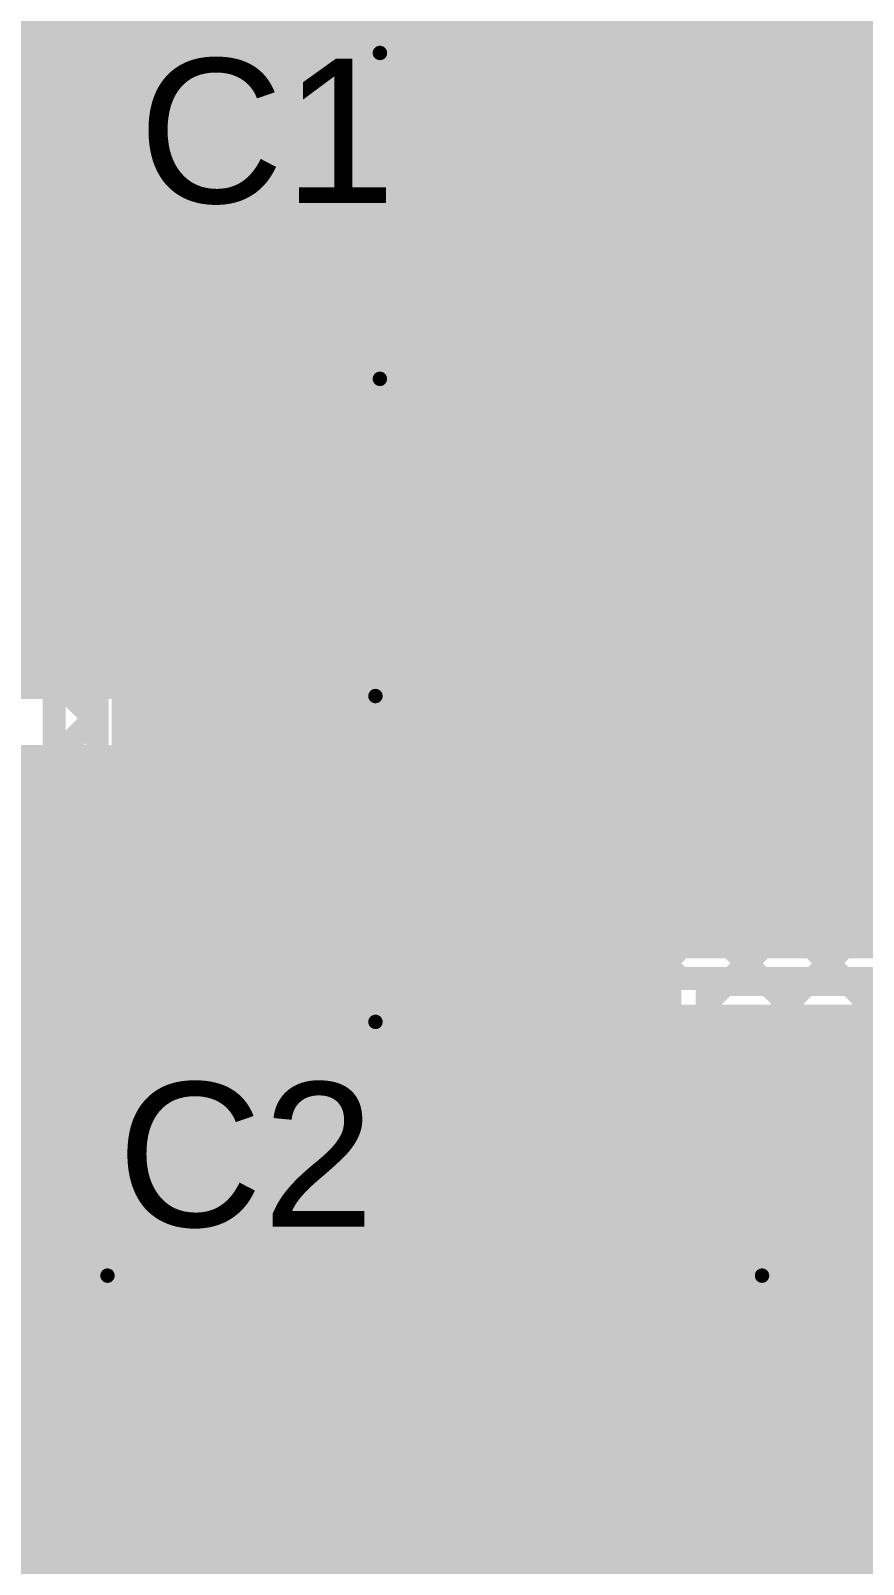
# Model space of a CAD drawing. Header units: millimetres. Extents: x -0.01 to 3.73, y -0.01 to 3.05.
# Drawn here: x 0.575 to 0.864, y 0.515 to 1.047 of the extents above; entities that cross this region are included whole.
import ezdxf

# ---------------------------------------------------------------- set-up
doc = ezdxf.new("R2010")
doc.units = ezdxf.units.MM
doc.header["$MEASUREMENT"] = 0
for name, color, linetype in [('BottomLayer', 5, 'Continuous'), ('BottomPaste', 16, 'Continuous'), ('BottomSolder', 6, 'Continuous'), ('TopLayer', 1, 'Continuous'), ('TopOverlay', 2, 'Continuous'), ('TopPaste', 8, 'Continuous'), ('TopSolder', 216, 'Continuous')]:
    doc.layers.add(name, color=color, linetype=linetype)
doc.styles.add('Arial', font='', dxfattribs={"height": 0.2})
doc.styles.get('Arial').set_extended_font_data('Arial')

# ---------------------------------------------------------------- blocks, each defined once
blk = doc.blocks.new('D2PAK_B_114')
at = {"layer": 'BottomLayer'}
blk.add_hatch(color=5, dxfattribs=at).paths.add_polyline_path([(0.21654, -0.40984), (-0.21654, -0.40984), (-0.21654, -0.02992), (0.21654, -0.02992)])
at = {"layer": 'BottomPaste'}
blk.add_hatch(color=16, dxfattribs=at).paths.add_polyline_path([(0.21654, -0.40984), (-0.21654, -0.40984), (-0.21654, -0.02992), (0.21654, -0.02992)])
at = {"layer": 'BottomSolder'}
blk.add_hatch(color=6, dxfattribs=at).paths.add_polyline_path([(0.22054, -0.41384), (-0.22054, -0.41384), (-0.22054, -0.02592), (0.22054, -0.02592)])
blk = doc.blocks.new('VT1H471MI135000CE0_200')
at = {"layer": 'TopLayer'}
blk.add_hatch(color=1, dxfattribs=at).paths.add_polyline_path([(0.08051, 0.03445), (0.32461, 0.03445), (0.32461, -0.03445), (0.08051, -0.03445)])
at = {"layer": 'TopPaste'}
blk.add_hatch(color=8, dxfattribs=at).paths.add_polyline_path([(0.08051, 0.03445), (0.32461, 0.03445), (0.32461, -0.03445), (0.08051, -0.03445)])
at = {"layer": 'TopSolder'}
blk.add_hatch(color=216, dxfattribs=at).paths.add_polyline_path([(0.07651, 0.03845), (0.32861, 0.03845), (0.32861, -0.03845), (0.07651, -0.03845)])
at = {"layer": 'TopOverlay'}
for points, const_width in [([(-0.13578, 0.27), (0.269, 0.27)], 0.005), ([(0.269, 0.27), (0.269, 0.043)], 0.005), ([(0.28422, 0.057), (0.34422, 0.057)], 0.01)]:
    blk.add_lwpolyline(points, dxfattribs=dict(at, const_width=const_width))
for points, const_width in [([(0.26775, 0.27, 1), (0.27025, 0.27, 1)], 0.0025), ([(0.26775, 0.27, 1), (0.27025, 0.27, 1)], 0.0025), ([(0.28172, 0.057, 1), (0.28672, 0.057, 1)], 0.005), ([(0.34172, 0.057, 1), (0.34672, 0.057, 1)], 0.005), ([(0.26775, 0.043, 1), (0.27025, 0.043, 1)], 0.0025)]:
    blk.add_lwpolyline(points, format="xyb", close=True, dxfattribs=dict(at, const_width=const_width))
blk = doc.blocks.new('UCD1H221MNL1GS_201')
at = {"layer": 'TopLayer'}
for points in [[(-0.23622, 0.04921), (-0.07874, 0.04921), (-0.07874, -0.04921), (-0.23622, -0.04921)], [(0.07874, 0.04921), (0.23622, 0.04921), (0.23622, -0.04921), (0.07874, -0.04921)]]:
    blk.add_hatch(color=1, dxfattribs=at).paths.add_polyline_path(points)
at = {"layer": 'TopPaste'}
for points in [[(-0.23622, 0.04921), (-0.07874, 0.04921), (-0.07874, -0.04921), (-0.23622, -0.04921)], [(0.07874, 0.04921), (0.23622, 0.04921), (0.23622, -0.04921), (0.07874, -0.04921)]]:
    blk.add_hatch(color=8, dxfattribs=at).paths.add_polyline_path(points)
at = {"layer": 'TopSolder'}
for points in [[(-0.24022, 0.05321), (-0.07474, 0.05321), (-0.07474, -0.05321), (-0.24022, -0.05321)], [(0.07474, 0.05321), (0.24022, 0.05321), (0.24022, -0.05321), (0.07474, -0.05321)]]:
    blk.add_hatch(color=216, dxfattribs=at).paths.add_polyline_path(points)
at = {"layer": 'TopOverlay', "const_width": 0.005}
for points in [[(-0.116, 0.169), (-0.16763, 0.11737)], [(0.16907, 0.169), (-0.116, 0.169)], [(0.16907, 0.169), (0.16907, 0.056)], [(-0.16763, 0.11737), (-0.16763, 0.055)], [(-0.193, 0.08349), (-0.193, 0.06369)], [(-0.18228, 0.07348), (-0.20408, 0.07348)], [(-0.16917, -0.053), (-0.16917, -0.11537)], [(0.16753, -0.054), (0.16753, -0.167)], [(-0.11754, -0.167), (-0.16917, -0.11537)], [(0.16753, -0.167), (-0.11754, -0.167)]]:
    blk.add_lwpolyline(points, dxfattribs=at)
at = {"layer": 'TopOverlay', "const_width": 0.0025}
for points in [[(-0.11725, 0.169, 1), (-0.11475, 0.169, 1)], [(-0.11725, 0.169, 1), (-0.11475, 0.169, 1)], [(0.16782, 0.169, 1), (0.17032, 0.169, 1)], [(0.16782, 0.169, 1), (0.17032, 0.169, 1)], [(-0.16888, 0.11737, 1), (-0.16638, 0.11737, 1)], [(-0.16888, 0.11737, 1), (-0.16638, 0.11737, 1)], [(-0.19425, 0.08349, 1), (-0.19175, 0.08349, 1)], [(-0.20533, 0.07348, 1), (-0.20283, 0.07348, 1)], [(-0.18353, 0.07348, 1), (-0.18103, 0.07348, 1)], [(-0.19425, 0.06369, 1), (-0.19175, 0.06369, 1)], [(-0.16888, 0.055, 1), (-0.16638, 0.055, 1)], [(0.16782, 0.056, 1), (0.17032, 0.056, 1)], [(-0.17042, -0.053, 1), (-0.16792, -0.053, 1)], [(0.16628, -0.054, 1), (0.16878, -0.054, 1)], [(-0.17042, -0.11537, 1), (-0.16792, -0.11537, 1)], [(-0.17042, -0.11537, 1), (-0.16792, -0.11537, 1)], [(-0.11879, -0.167, 1), (-0.11629, -0.167, 1)], [(-0.11879, -0.167, 1), (-0.11629, -0.167, 1)], [(0.16628, -0.167, 1), (0.16878, -0.167, 1)], [(0.16628, -0.167, 1), (0.16878, -0.167, 1)]]:
    blk.add_lwpolyline(points, format="xyb", close=True, dxfattribs=at)

msp = doc.modelspace()

# ---------------------------------------------------------------- hatches: boundary and pattern name
at = {"layer": 'BottomLayer'}
msp.add_hatch(color=5, dxfattribs=at).paths.add_polyline_path([(0.55, 0.517), (1.142, 0.517), (1.142, 0.709), (0.55, 0.709)])
at = {"layer": 'TopLayer'}
for points in [[(0.846, 1.14), (0.646, 1.14), (0.646, 0.815), (0.846, 0.815)], [(1.8, 1.079), (0.83176, 1.079), (0.83176, 1.011), (1.8, 1.011)], [(0.793, 0.815), (0.793, 1.055), (0.401, 1.055), (0.401, 0.815)], [(0.295, 0.585), (0.801, 0.585), (0.801, 0.799), (0.295, 0.799)], [(0.295, 0.725), (0.986, 0.725), (0.986, 0.799), (0.295, 0.799)], [(0.4, 0.434), (1.369, 0.434), (1.369, 0.557), (0.4, 0.557)]]:
    msp.add_hatch(color=1, dxfattribs=at).paths.add_polyline_path(points)

# ---------------------------------------------------------------- linework, layer by layer
at = {"layer": 'BottomLayer'}
for points, const_width in [([(0.5835, 0.718), (0.5835, 1.28529)], 0.008), ([(0.59846, 0.77616), (0.59846, 1.17408)], 0.008), ([(0.5835, 1.0489), (0.59846, 1.06387)], 0.008), ([(0.5835, 1.04832), (0.59846, 1.03336)], 0.008), ([(0.5835, 1.02062), (0.59846, 1.03558)], 0.008), ([(0.5835, 1.02004), (0.59846, 1.00507)], 0.008), ([(0.5835, 0.99233), (0.59846, 1.0073)], 0.008), ([(0.5835, 0.99175), (0.59846, 0.97679)], 0.008), ([(0.824, 0.97512), (0.85057, 0.97512)], 0.025), ([(0.5835, 0.96405), (0.59846, 0.97901)], 0.008), ([(0.5835, 0.96347), (0.59846, 0.9485)], 0.008), ([(0.5835, 0.93576), (0.59846, 0.95073)], 0.008), ([(0.5835, 0.93518), (0.59846, 0.92022)], 0.008), ([(0.5835, 0.90748), (0.59846, 0.92244)], 0.008), ([(0.5835, 0.9069), (0.59846, 0.89193)], 0.008), ([(0.5835, 0.8792), (0.59846, 0.89416)], 0.008), ([(0.5835, 0.87861), (0.59846, 0.86365)], 0.008), ([(0.5835, 0.85091), (0.59846, 0.86588)], 0.008), ([(0.5835, 0.85033), (0.59846, 0.83537)], 0.008), ([(0.5835, 0.82263), (0.59846, 0.83759)], 0.008), ([(0.5835, 0.82205), (0.59846, 0.80708)], 0.008), ([(0.5835, 0.79434), (0.59846, 0.80931)], 0.008), ([(0.5835, 0.79376), (0.59846, 0.7788)], 0.008), ([(0.5835, 0.76606), (0.59846, 0.78102)], 0.008), ([(0.59846, 0.7788), (0.6011, 0.77616)], 0.008), ([(0.5835, 0.73777), (0.62188, 0.77616)], 0.008), ([(0.59201, 0.718), (0.65017, 0.77616)], 0.008), ([(0.59846, 0.77616), (1.04954, 0.77616)], 0.008), ([(0.6011, 0.77616), (0.65926, 0.718)], 0.008), ([(0.62029, 0.718), (0.67845, 0.77616)], 0.008), ([(0.62939, 0.77616), (0.68755, 0.718)], 0.008), ([(0.64858, 0.718), (0.70674, 0.77616)], 0.008), ([(0.65767, 0.77616), (0.71583, 0.718)], 0.008), ([(0.67686, 0.718), (0.73502, 0.77616)], 0.008), ([(0.68596, 0.77616), (0.74411, 0.718)], 0.008), ([(0.70515, 0.718), (0.7633, 0.77616)], 0.008), ([(0.71424, 0.77616), (0.7724, 0.718)], 0.008), ([(0.73343, 0.718), (0.79159, 0.77616)], 0.008), ([(0.73343, 0.718), (0.79159, 0.77616)], 0.008), ([(0.74253, 0.77616), (0.80068, 0.718)], 0.008), ([(0.76172, 0.718), (0.81987, 0.77616)], 0.008), ([(0.77081, 0.77616), (0.82897, 0.718)], 0.008), ([(0.79, 0.718), (0.84816, 0.77616)], 0.008), ([(0.79909, 0.77616), (0.85725, 0.718)], 0.008), ([(0.81828, 0.718), (0.87644, 0.77616)], 0.008), ([(0.82738, 0.77616), (0.88554, 0.718)], 0.008), ([(0.84657, 0.718), (0.90473, 0.77616)], 0.008), ([(0.85566, 0.77616), (0.91382, 0.718)], 0.008), ([(0.5835, 0.76548), (0.63098, 0.718)], 0.008), ([(0.5835, 0.73719), (0.60269, 0.718)], 0.008), ([(0.5835, 0.718), (1.151, 0.718)], 0.008), ([(0.562, 0.691), (0.654, 0.599)], 0.025), ([(0.654, 0.599), (1.123, 0.599)], 0.025)]:
    msp.add_lwpolyline(points, dxfattribs=dict(at, const_width=const_width))
for points, const_width in [([(0.5815, 1.0489, 1), (0.5855, 1.0489, 1)], 0.004), ([(0.5815, 1.04832, 1), (0.5855, 1.04832, 1)], 0.004), ([(0.59646, 1.03558, 1), (0.60046, 1.03558, 1)], 0.004), ([(0.59646, 1.03336, 1), (0.60046, 1.03336, 1)], 0.004), ([(0.5815, 1.02062, 1), (0.5855, 1.02062, 1)], 0.004), ([(0.5815, 1.02004, 1), (0.5855, 1.02004, 1)], 0.004), ([(0.59646, 1.0073, 1), (0.60046, 1.0073, 1)], 0.004), ([(0.59646, 1.00507, 1), (0.60046, 1.00507, 1)], 0.004), ([(0.5815, 0.99233, 1), (0.5855, 0.99233, 1)], 0.004), ([(0.5815, 0.99175, 1), (0.5855, 0.99175, 1)], 0.004), ([(0.81775, 0.97512, 1), (0.83025, 0.97512, 1)], 0.0125), ([(0.84432, 0.97512, 1), (0.85682, 0.97512, 1)], 0.0125), ([(0.59646, 0.97901, 1), (0.60046, 0.97901, 1)], 0.004), ([(0.59646, 0.97679, 1), (0.60046, 0.97679, 1)], 0.004), ([(0.5815, 0.96405, 1), (0.5855, 0.96405, 1)], 0.004), ([(0.5815, 0.96347, 1), (0.5855, 0.96347, 1)], 0.004), ([(0.59646, 0.95073, 1), (0.60046, 0.95073, 1)], 0.004), ([(0.59646, 0.9485, 1), (0.60046, 0.9485, 1)], 0.004), ([(0.5815, 0.93576, 1), (0.5855, 0.93576, 1)], 0.004), ([(0.5815, 0.93518, 1), (0.5855, 0.93518, 1)], 0.004), ([(0.59646, 0.92244, 1), (0.60046, 0.92244, 1)], 0.004), ([(0.59646, 0.92022, 1), (0.60046, 0.92022, 1)], 0.004), ([(0.5815, 0.90748, 1), (0.5855, 0.90748, 1)], 0.004), ([(0.5815, 0.9069, 1), (0.5855, 0.9069, 1)], 0.004), ([(0.59646, 0.89416, 1), (0.60046, 0.89416, 1)], 0.004), ([(0.59646, 0.89193, 1), (0.60046, 0.89193, 1)], 0.004), ([(0.5815, 0.8792, 1), (0.5855, 0.8792, 1)], 0.004), ([(0.5815, 0.87861, 1), (0.5855, 0.87861, 1)], 0.004), ([(0.59646, 0.86588, 1), (0.60046, 0.86588, 1)], 0.004), ([(0.59646, 0.86365, 1), (0.60046, 0.86365, 1)], 0.004), ([(0.5815, 0.85091, 1), (0.5855, 0.85091, 1)], 0.004), ([(0.5815, 0.85033, 1), (0.5855, 0.85033, 1)], 0.004), ([(0.59646, 0.83759, 1), (0.60046, 0.83759, 1)], 0.004), ([(0.59646, 0.83537, 1), (0.60046, 0.83537, 1)], 0.004), ([(0.5815, 0.82263, 1), (0.5855, 0.82263, 1)], 0.004), ([(0.5815, 0.82205, 1), (0.5855, 0.82205, 1)], 0.004), ([(0.59646, 0.80931, 1), (0.60046, 0.80931, 1)], 0.004), ([(0.59646, 0.80708, 1), (0.60046, 0.80708, 1)], 0.004), ([(0.5815, 0.79434, 1), (0.5855, 0.79434, 1)], 0.004), ([(0.5815, 0.79376, 1), (0.5855, 0.79376, 1)], 0.004), ([(0.59646, 0.78102, 1), (0.60046, 0.78102, 1)], 0.004), ([(0.59646, 0.7788, 1), (0.60046, 0.7788, 1)], 0.004), ([(0.59646, 0.7788, 1), (0.60046, 0.7788, 1)], 0.004), ([(0.59646, 0.77616, 1), (0.60046, 0.77616, 1)], 0.004), ([(0.59646, 0.77616, 1), (0.60046, 0.77616, 1)], 0.004), ([(0.5991, 0.77616, 1), (0.6031, 0.77616, 1)], 0.004), ([(0.5991, 0.77616, 1), (0.6031, 0.77616, 1)], 0.004), ([(0.61988, 0.77616, 1), (0.62388, 0.77616, 1)], 0.004), ([(0.62739, 0.77616, 1), (0.63139, 0.77616, 1)], 0.004), ([(0.64817, 0.77616, 1), (0.65217, 0.77616, 1)], 0.004), ([(0.65567, 0.77616, 1), (0.65967, 0.77616, 1)], 0.004), ([(0.67645, 0.77616, 1), (0.68045, 0.77616, 1)], 0.004), ([(0.68396, 0.77616, 1), (0.68796, 0.77616, 1)], 0.004), ([(0.70474, 0.77616, 1), (0.70874, 0.77616, 1)], 0.004), ([(0.71224, 0.77616, 1), (0.71624, 0.77616, 1)], 0.004), ([(0.73302, 0.77616, 1), (0.73702, 0.77616, 1)], 0.004), ([(0.74053, 0.77616, 1), (0.74453, 0.77616, 1)], 0.004), ([(0.7613, 0.77616, 1), (0.7653, 0.77616, 1)], 0.004), ([(0.76881, 0.77616, 1), (0.77281, 0.77616, 1)], 0.004), ([(0.78959, 0.77616, 1), (0.79359, 0.77616, 1)], 0.004), ([(0.78959, 0.77616, 1), (0.79359, 0.77616, 1)], 0.004), ([(0.79709, 0.77616, 1), (0.80109, 0.77616, 1)], 0.004), ([(0.81787, 0.77616, 1), (0.82187, 0.77616, 1)], 0.004), ([(0.82538, 0.77616, 1), (0.82938, 0.77616, 1)], 0.004), ([(0.84616, 0.77616, 1), (0.85016, 0.77616, 1)], 0.004), ([(0.85366, 0.77616, 1), (0.85766, 0.77616, 1)], 0.004), ([(0.5815, 0.76606, 1), (0.5855, 0.76606, 1)], 0.004), ([(0.5815, 0.76548, 1), (0.5855, 0.76548, 1)], 0.004), ([(0.5815, 0.73777, 1), (0.5855, 0.73777, 1)], 0.004), ([(0.5815, 0.73719, 1), (0.5855, 0.73719, 1)], 0.004), ([(0.5815, 0.718, 1), (0.5855, 0.718, 1)], 0.004), ([(0.5815, 0.718, 1), (0.5855, 0.718, 1)], 0.004), ([(0.59001, 0.718, 1), (0.59401, 0.718, 1)], 0.004), ([(0.60069, 0.718, 1), (0.60469, 0.718, 1)], 0.004), ([(0.61829, 0.718, 1), (0.62229, 0.718, 1)], 0.004), ([(0.62898, 0.718, 1), (0.63298, 0.718, 1)], 0.004), ([(0.64658, 0.718, 1), (0.65058, 0.718, 1)], 0.004), ([(0.65726, 0.718, 1), (0.66126, 0.718, 1)], 0.004), ([(0.67486, 0.718, 1), (0.67886, 0.718, 1)], 0.004), ([(0.68555, 0.718, 1), (0.68955, 0.718, 1)], 0.004), ([(0.70315, 0.718, 1), (0.70715, 0.718, 1)], 0.004), ([(0.71383, 0.718, 1), (0.71783, 0.718, 1)], 0.004), ([(0.73143, 0.718, 1), (0.73543, 0.718, 1)], 0.004), ([(0.73143, 0.718, 1), (0.73543, 0.718, 1)], 0.004), ([(0.74211, 0.718, 1), (0.74611, 0.718, 1)], 0.004), ([(0.75972, 0.718, 1), (0.76372, 0.718, 1)], 0.004), ([(0.7704, 0.718, 1), (0.7744, 0.718, 1)], 0.004), ([(0.788, 0.718, 1), (0.792, 0.718, 1)], 0.004), ([(0.79868, 0.718, 1), (0.80268, 0.718, 1)], 0.004), ([(0.81628, 0.718, 1), (0.82028, 0.718, 1)], 0.004), ([(0.82697, 0.718, 1), (0.83097, 0.718, 1)], 0.004), ([(0.84457, 0.718, 1), (0.84857, 0.718, 1)], 0.004), ([(0.85525, 0.718, 1), (0.85925, 0.718, 1)], 0.004), ([(0.64775, 0.599, 1), (0.66025, 0.599, 1)], 0.0125), ([(0.64775, 0.599, 1), (0.66025, 0.599, 1)], 0.0125)]:
    msp.add_lwpolyline(points, format="xyb", close=True, dxfattribs=dict(at, const_width=const_width))
at = {"layer": 'TopLayer', "const_width": 0.008}
for points in [[(0.81, 0.716), (0.869, 0.716)], [(0.81, 0.68143), (0.84457, 0.716)], [(0.81, 0.70972), (0.81628, 0.716)], [(0.81, 0.576), (0.81, 0.716)], [(0.83097, 0.716), (0.86236, 0.68461)], [(0.84146, 0.68461), (0.87285, 0.716)], [(0.85925, 0.716), (0.89064, 0.68461)], [(0.81, 0.70868), (0.83408, 0.68461)], [(0.82355, 0.68461), (0.92045, 0.68461)], [(0.82355, 0.566), (0.82355, 0.68461)], [(0.81, 0.6804), (0.82355, 0.66685)], [(0.81, 0.65315), (0.82355, 0.6667)], [(0.81, 0.65211), (0.82355, 0.63856)], [(0.81, 0.62486), (0.82355, 0.63841)], [(0.81, 0.62383), (0.82355, 0.61028)], [(0.81, 0.59658), (0.82355, 0.61013)], [(0.81, 0.59555), (0.82355, 0.58199)], [(0.80771, 0.566), (0.82355, 0.58185)], [(0.286, 0.576), (0.81, 0.576)], [(0.57499, 0.576), (0.58499, 0.566)], [(0.58143, 0.566), (0.59143, 0.576)], [(0.58143, 0.566), (0.59143, 0.576)], [(0.60327, 0.576), (0.61327, 0.566)], [(0.60972, 0.566), (0.61972, 0.576)], [(0.63156, 0.576), (0.64156, 0.566)], [(0.638, 0.566), (0.648, 0.576)], [(0.65984, 0.576), (0.66984, 0.566)], [(0.66628, 0.566), (0.67628, 0.576)], [(0.68812, 0.576), (0.69812, 0.566)], [(0.69457, 0.566), (0.70457, 0.576)], [(0.71641, 0.576), (0.72641, 0.566)], [(0.72285, 0.566), (0.73285, 0.576)], [(0.74469, 0.576), (0.75469, 0.566)], [(0.75114, 0.566), (0.76114, 0.576)], [(0.77298, 0.576), (0.78298, 0.566)], [(0.77942, 0.566), (0.78942, 0.576)], [(0.80126, 0.576), (0.81126, 0.566)], [(0.391, 0.566), (0.82355, 0.566)]]:
    msp.add_lwpolyline(points, dxfattribs=at)
at = {"layer": 'TopLayer', "const_width": 0.004}
for points in [[(0.808, 0.716, 1), (0.812, 0.716, 1)], [(0.808, 0.716, 1), (0.812, 0.716, 1)], [(0.81428, 0.716, 1), (0.81828, 0.716, 1)], [(0.82897, 0.716, 1), (0.83297, 0.716, 1)], [(0.84257, 0.716, 1), (0.84657, 0.716, 1)], [(0.85725, 0.716, 1), (0.86125, 0.716, 1)], [(0.808, 0.70972, 1), (0.812, 0.70972, 1)], [(0.808, 0.70868, 1), (0.812, 0.70868, 1)], [(0.82155, 0.68461, 1), (0.82555, 0.68461, 1)], [(0.82155, 0.68461, 1), (0.82555, 0.68461, 1)], [(0.83208, 0.68461, 1), (0.83608, 0.68461, 1)], [(0.83946, 0.68461, 1), (0.84346, 0.68461, 1)], [(0.86036, 0.68461, 1), (0.86436, 0.68461, 1)], [(0.808, 0.68143, 1), (0.812, 0.68143, 1)], [(0.808, 0.6804, 1), (0.812, 0.6804, 1)], [(0.82155, 0.66685, 1), (0.82555, 0.66685, 1)], [(0.82155, 0.6667, 1), (0.82555, 0.6667, 1)], [(0.808, 0.65315, 1), (0.812, 0.65315, 1)], [(0.808, 0.65211, 1), (0.812, 0.65211, 1)], [(0.82155, 0.63856, 1), (0.82555, 0.63856, 1)], [(0.82155, 0.63841, 1), (0.82555, 0.63841, 1)], [(0.808, 0.62486, 1), (0.812, 0.62486, 1)], [(0.808, 0.62383, 1), (0.812, 0.62383, 1)], [(0.82155, 0.61028, 1), (0.82555, 0.61028, 1)], [(0.82155, 0.61013, 1), (0.82555, 0.61013, 1)], [(0.808, 0.59658, 1), (0.812, 0.59658, 1)], [(0.808, 0.59555, 1), (0.812, 0.59555, 1)], [(0.82155, 0.58199, 1), (0.82555, 0.58199, 1)], [(0.82155, 0.58185, 1), (0.82555, 0.58185, 1)], [(0.57299, 0.576, 1), (0.57699, 0.576, 1)], [(0.58943, 0.576, 1), (0.59343, 0.576, 1)], [(0.58943, 0.576, 1), (0.59343, 0.576, 1)], [(0.60127, 0.576, 1), (0.60527, 0.576, 1)], [(0.61772, 0.576, 1), (0.62172, 0.576, 1)], [(0.62956, 0.576, 1), (0.63356, 0.576, 1)], [(0.646, 0.576, 1), (0.65, 0.576, 1)], [(0.65784, 0.576, 1), (0.66184, 0.576, 1)], [(0.67428, 0.576, 1), (0.67828, 0.576, 1)], [(0.68612, 0.576, 1), (0.69012, 0.576, 1)], [(0.70257, 0.576, 1), (0.70657, 0.576, 1)], [(0.71441, 0.576, 1), (0.71841, 0.576, 1)], [(0.73085, 0.576, 1), (0.73485, 0.576, 1)], [(0.74269, 0.576, 1), (0.74669, 0.576, 1)], [(0.75914, 0.576, 1), (0.76314, 0.576, 1)], [(0.77098, 0.576, 1), (0.77498, 0.576, 1)], [(0.78742, 0.576, 1), (0.79142, 0.576, 1)], [(0.79926, 0.576, 1), (0.80326, 0.576, 1)], [(0.808, 0.576, 1), (0.812, 0.576, 1)], [(0.808, 0.576, 1), (0.812, 0.576, 1)], [(0.57943, 0.566, 1), (0.58343, 0.566, 1)], [(0.57943, 0.566, 1), (0.58343, 0.566, 1)], [(0.58299, 0.566, 1), (0.58699, 0.566, 1)], [(0.60772, 0.566, 1), (0.61172, 0.566, 1)], [(0.61127, 0.566, 1), (0.61527, 0.566, 1)], [(0.636, 0.566, 1), (0.64, 0.566, 1)], [(0.63956, 0.566, 1), (0.64356, 0.566, 1)], [(0.66428, 0.566, 1), (0.66828, 0.566, 1)], [(0.66784, 0.566, 1), (0.67184, 0.566, 1)], [(0.69257, 0.566, 1), (0.69657, 0.566, 1)], [(0.69612, 0.566, 1), (0.70012, 0.566, 1)], [(0.72085, 0.566, 1), (0.72485, 0.566, 1)], [(0.72441, 0.566, 1), (0.72841, 0.566, 1)], [(0.74914, 0.566, 1), (0.75314, 0.566, 1)], [(0.75269, 0.566, 1), (0.75669, 0.566, 1)], [(0.77742, 0.566, 1), (0.78142, 0.566, 1)], [(0.78098, 0.566, 1), (0.78498, 0.566, 1)], [(0.80571, 0.566, 1), (0.80971, 0.566, 1)], [(0.80926, 0.566, 1), (0.81326, 0.566, 1)], [(0.82155, 0.566, 1), (0.82555, 0.566, 1)], [(0.82155, 0.566, 1), (0.82555, 0.566, 1)]]:
    msp.add_lwpolyline(points, format="xyb", close=True, dxfattribs=at)

# ---------------------------------------------------------------- block references
msp.add_blockref('D2PAK_B_114', (0.824, 1.195))
for name, p, rotation in [('UCD1H221MNL1GS_201', (0.864, 0.872), 180), ('VT1H471MI135000CE0_200', (0.872, 0.346), 90)]:
    msp.add_blockref(name, p, dxfattribs=dict(rotation=rotation))

# ---------------------------------------------------------------- texts
at = {"layer": 'TopOverlay', "style": 'Arial'}
for s, p in [('C1', (0.61268, 0.98701)), ('C2', (0.60535, 0.63201))]:
    msp.add_text(s, height=0.05, dxfattribs=at).set_placement(p)

doc.saveas('drawing.dxf')
